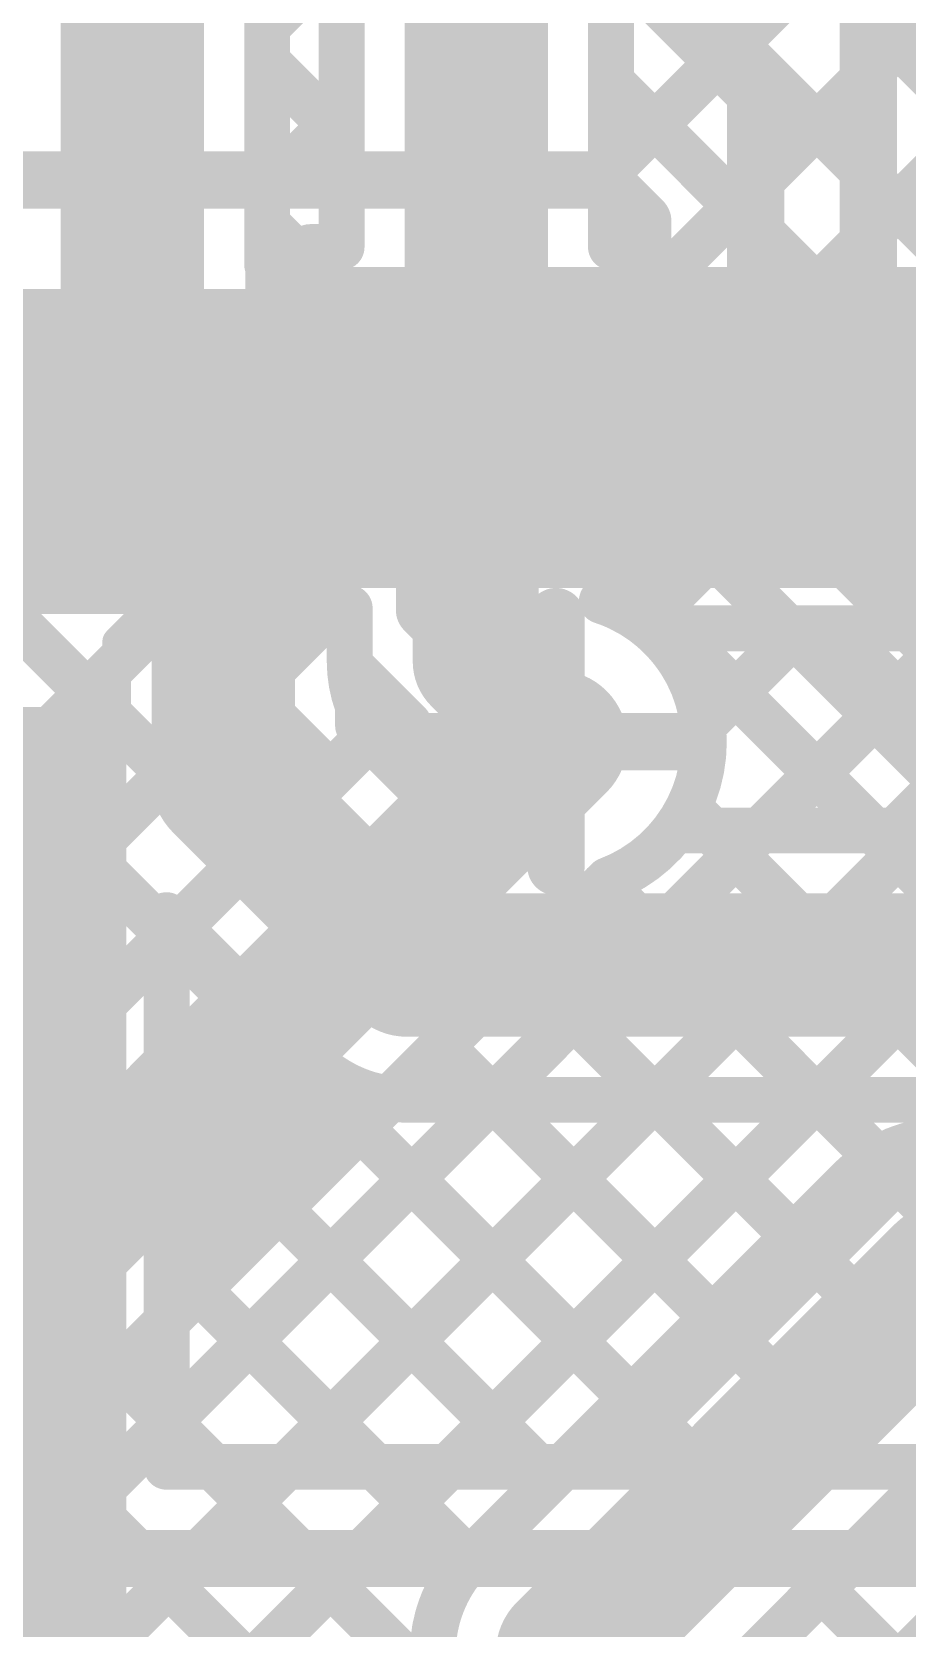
# Model space of a CAD drawing. Header units: millimetres. Extents: x -0.32 to 3.69, y -0.11 to 2.37.
# Drawn here: x 1.5745 to 1.7273, y 1.1133 to 1.3918 of the extents above; entities that cross this region are included whole.
import ezdxf

# ---------------------------------------------------------------- set-up
doc = ezdxf.new("R2010")
doc.units = ezdxf.units.MM
doc.header["$MEASUREMENT"] = 0
for name, color, linetype in [('BottomLayer', 5, 'Continuous'), ('BottomPaste', 16, 'Continuous'), ('BottomSolder', 6, 'Continuous'), ('TopLayer', 1, 'Continuous'), ('TopOverlay', 2, 'Continuous'), ('TopPaste', 8, 'Continuous'), ('TopSolder', 216, 'Continuous'), ('ViaHoleLayer', 16, 'Continuous')]:
    doc.layers.add(name, color=color, linetype=linetype)

# ---------------------------------------------------------------- blocks, each defined once
blk = doc.blocks.new('48_LQFP__7_7___7')
at = {"layer": 'TopLayer'}
for points in [[(-0.02323, 0.19134), (-0.02323, 0.14331), (-0.03583, 0.14331), (-0.03583, 0.19134)], [(-0.00354, 0.19134), (-0.00354, 0.14331), (-0.01614, 0.14331), (-0.01614, 0.19134)], [(0.01614, 0.19134), (0.01614, 0.14331), (0.00354, 0.14331), (0.00354, 0.19134)], [(0.03583, 0.19134), (0.03583, 0.14331), (0.02323, 0.14331), (0.02323, 0.19134)], [(0.05551, 0.19134), (0.05551, 0.14331), (0.04291, 0.14331), (0.04291, 0.19134)], [(0.0752, 0.19134), (0.0752, 0.14331), (0.0626, 0.14331), (0.0626, 0.19134)], [(0.09488, 0.19134), (0.09488, 0.14331), (0.08228, 0.14331), (0.08228, 0.19134)], [(0.11457, 0.19134), (0.11457, 0.14331), (0.10197, 0.14331), (0.10197, 0.19134)], [(0.19134, 0.11457), (0.19134, 0.10197), (0.14331, 0.10197), (0.14331, 0.11457)], [(0.19134, 0.09488), (0.19134, 0.08228), (0.14331, 0.08228), (0.14331, 0.09488)], [(0.19134, 0.0752), (0.19134, 0.0626), (0.14331, 0.0626), (0.14331, 0.0752)], [(0.19134, 0.05551), (0.19134, 0.04291), (0.14331, 0.04291), (0.14331, 0.05551)], [(0.19134, 0.03583), (0.19134, 0.02323), (0.14331, 0.02323), (0.14331, 0.03583)], [(0.19134, 0.01614), (0.19134, 0.00354), (0.14331, 0.00354), (0.14331, 0.01614)]]:
    blk.add_hatch(color=1, dxfattribs=at).paths.add_polyline_path(points)
at = {"layer": 'TopPaste'}
for points in [[(-0.02323, 0.19134), (-0.02323, 0.14331), (-0.03583, 0.14331), (-0.03583, 0.19134)], [(-0.00354, 0.19134), (-0.00354, 0.14331), (-0.01614, 0.14331), (-0.01614, 0.19134)], [(0.01614, 0.19134), (0.01614, 0.14331), (0.00354, 0.14331), (0.00354, 0.19134)], [(0.03583, 0.19134), (0.03583, 0.14331), (0.02323, 0.14331), (0.02323, 0.19134)], [(0.05551, 0.19134), (0.05551, 0.14331), (0.04291, 0.14331), (0.04291, 0.19134)], [(0.0752, 0.19134), (0.0752, 0.14331), (0.0626, 0.14331), (0.0626, 0.19134)], [(0.09488, 0.19134), (0.09488, 0.14331), (0.08228, 0.14331), (0.08228, 0.19134)], [(0.11457, 0.19134), (0.11457, 0.14331), (0.10197, 0.14331), (0.10197, 0.19134)], [(0.19134, 0.11457), (0.19134, 0.10197), (0.14331, 0.10197), (0.14331, 0.11457)], [(0.19134, 0.09488), (0.19134, 0.08228), (0.14331, 0.08228), (0.14331, 0.09488)], [(0.19134, 0.0752), (0.19134, 0.0626), (0.14331, 0.0626), (0.14331, 0.0752)], [(0.19134, 0.05551), (0.19134, 0.04291), (0.14331, 0.04291), (0.14331, 0.05551)], [(0.19134, 0.03583), (0.19134, 0.02323), (0.14331, 0.02323), (0.14331, 0.03583)], [(0.19134, 0.01614), (0.19134, 0.00354), (0.14331, 0.00354), (0.14331, 0.01614)]]:
    blk.add_hatch(color=8, dxfattribs=at).paths.add_polyline_path(points)
at = {"layer": 'TopSolder'}
for points in [[(-0.03891, 0.19534), (-0.03891, 0.13931), (-0.05951, 0.13931), (-0.05951, 0.19534)], [(-0.01923, 0.19534), (-0.01923, 0.13931), (-0.03983, 0.13931), (-0.03983, 0.19534)], [(0.00046, 0.19534), (0.00046, 0.13931), (-0.02014, 0.13931), (-0.02014, 0.19534)], [(0.02014, 0.19534), (0.02014, 0.13931), (-0.00046, 0.13931), (-0.00046, 0.19534)], [(0.03983, 0.19534), (0.03983, 0.13931), (0.01923, 0.13931), (0.01923, 0.19534)], [(0.05951, 0.19534), (0.05951, 0.13931), (0.03891, 0.13931), (0.03891, 0.19534)], [(0.0792, 0.19534), (0.0792, 0.13931), (0.0586, 0.13931), (0.0586, 0.19534)], [(0.09888, 0.19534), (0.09888, 0.13931), (0.07828, 0.13931), (0.07828, 0.19534)], [(0.11857, 0.19534), (0.11857, 0.13931), (0.09797, 0.13931), (0.09797, 0.19534)], [(0.19534, 0.11857), (0.19534, 0.09797), (0.13931, 0.09797), (0.13931, 0.11857)], [(0.19534, 0.09888), (0.19534, 0.07828), (0.13931, 0.07828), (0.13931, 0.09888)], [(0.19534, 0.0792), (0.19534, 0.0586), (0.13931, 0.0586), (0.13931, 0.0792)], [(0.19534, 0.05951), (0.19534, 0.03891), (0.13931, 0.03891), (0.13931, 0.05951)], [(0.19534, 0.03983), (0.19534, 0.01923), (0.13931, 0.01923), (0.13931, 0.03983)], [(0.19534, 0.02014), (0.19534, -0.00046), (0.13931, -0.00046), (0.13931, 0.02014)]]:
    blk.add_hatch(color=216, dxfattribs=at).paths.add_polyline_path(points)
at = {"layer": 'TopOverlay', "const_width": 0.005}
for points in [[(0.119, 0.141), (0.13, 0.141)], [(0.13, 0.141), (0.144, 0.127)], [(0.144, 0.127), (0.144, 0.119)]]:
    blk.add_lwpolyline(points, dxfattribs=at)
at = {"layer": 'TopOverlay', "const_width": 0.0025}
for points in [[(0.11775, 0.141, 1), (0.12025, 0.141, 1)], [(0.12875, 0.141, 1), (0.13125, 0.141, 1)], [(0.12875, 0.141, 1), (0.13125, 0.141, 1)], [(0.14275, 0.127, 1), (0.14525, 0.127, 1)], [(0.14275, 0.127, 1), (0.14525, 0.127, 1)], [(0.14275, 0.119, 1), (0.14525, 0.119, 1)]]:
    blk.add_lwpolyline(points, format="xyb", close=True, dxfattribs=at)
blk = doc.blocks.new('C___0603_B_68')
at = {"layer": 'BottomLayer'}
for points in [[(-0.045, -0.0175), (-0.045, 0.0175), (-0.015, 0.0175), (-0.015, -0.0175)], [(0.015, -0.0175), (0.015, 0.0175), (0.045, 0.0175), (0.045, -0.0175)]]:
    blk.add_hatch(color=5, dxfattribs=at).paths.add_polyline_path(points)
at = {"layer": 'BottomPaste'}
for points in [[(-0.045, -0.0175), (-0.045, 0.0175), (-0.015, 0.0175), (-0.015, -0.0175)], [(0.015, -0.0175), (0.015, 0.0175), (0.045, 0.0175), (0.045, -0.0175)]]:
    blk.add_hatch(color=16, dxfattribs=at).paths.add_polyline_path(points)
at = {"layer": 'BottomSolder'}
for points in [[(-0.04736, -0.01986), (-0.04736, 0.01986), (-0.01264, 0.01986), (-0.01264, -0.01986)], [(0.01264, -0.01986), (0.01264, 0.01986), (0.04736, 0.01986), (0.04736, -0.01986)]]:
    blk.add_hatch(color=6, dxfattribs=at).paths.add_polyline_path(points)

msp = doc.modelspace()

# ---------------------------------------------------------------- hatches: boundary and pattern name
at = {"layer": 'BottomLayer'}
h = msp.add_hatch(color=5, dxfattribs=at)
edge = h.paths.add_edge_path()
edge.add_arc((1.666, 1.268), 0.01181, 0, 360)
at = {"layer": 'TopLayer'}
msp.add_hatch(color=1, dxfattribs=at).paths.add_polyline_path([(1.544, 1.293), (1.62796, 1.293), (1.62796, 1.347), (1.544, 1.347)])
h = msp.add_hatch(color=1, dxfattribs=at)
edge = h.paths.add_edge_path()
edge.add_arc((1.666, 1.268), 0.01181, 0, 360)
at = {"layer": 'ViaHoleLayer'}
h = msp.add_hatch(color=16, dxfattribs=at)
edge = h.paths.add_edge_path()
edge.add_arc((1.666, 1.268), 0.00591, 0, 360)

# ---------------------------------------------------------------- linework, layer by layer
at = {"layer": 'BottomLayer'}
for points, const_width in [([(1.67559, 1.36789), (2.5157, 2.208)], 0.008), ([(1.68228, 1.34629), (2.54398, 2.208)], 0.008), ([(1.70994, 1.34568), (2.57226, 2.208)], 0.008), ([(1.72658, 1.33403), (2.60055, 2.208)], 0.008), ([(1.18271, 1.6215), (1.58449, 1.21972)], 0.008), ([(1.21099, 1.6215), (1.59863, 1.23386)], 0.008), ([(1.59209, 1.32279), (1.59209, 1.52609)], 0.025), ([(1.61559, 1.35129), (1.61559, 1.51635)], 0.008), ([(1.65209, 1.32279), (1.65209, 1.50709)], 0.025), ([(1.62859, 1.35429), (1.62859, 1.50709)], 0.008), ([(1.67559, 1.35429), (1.67559, 1.49735)], 0.008), ([(1.67559, 1.43975), (1.82684, 1.2885)], 0.008), ([(1.67559, 1.41146), (1.80655, 1.2805)], 0.008), ([(1.61559, 1.39274), (1.62859, 1.40574)], 0.008), ([(1.61559, 1.38661), (1.62859, 1.37361)], 0.008), ([(1.67559, 1.38318), (1.71481, 1.34395)], 0.008), ([(1.61559, 1.36446), (1.62859, 1.37746)], 0.008), ([(1.61559, 1.35833), (1.62309, 1.35083)], 0.008), ([(1.62309, 1.35429), (1.62859, 1.35429)], 0.008), ([(1.62309, 1.29129), (1.62309, 1.35429)], 0.008), ([(1.67559, 1.35429), (1.68109, 1.35429)], 0.008), ([(1.67619, 1.35429), (1.68109, 1.3494)], 0.008), ([(1.68109, 1.34629), (1.68109, 1.35429)], 0.008), ([(1.61809, 1.29429), (1.61809, 1.35129)], 0.008), ([(1.68109, 1.3494), (1.68419, 1.34629)], 0.008), ([(1.68109, 1.34629), (1.70459, 1.34629)], 0.008), ([(1.61809, 1.33867), (1.62309, 1.34367)], 0.008), ([(1.72122, 1.33939), (1.78012, 1.2805)], 0.008), ([(1.55778, 1.322), (1.59029, 1.322)], 0.025), ([(1.59029, 1.321), (1.59209, 1.32279)], 0.025), ([(1.65209, 1.32279), (1.70459, 1.32279)], 0.025), ([(1.65209, 1.32279), (1.65459, 1.32029)], 0.025), ([(1.70459, 1.32279), (1.77038, 1.257)], 0.025), ([(1.61809, 1.32754), (1.62309, 1.32254)], 0.008), ([(1.65459, 1.31888), (1.65459, 1.32029)], 0.022), ([(1.652, 1.31629), (1.65459, 1.31888)], 0.022), ([(1.62709, 1.32279), (1.65209, 1.32279)], 0.01), ([(1.652, 1.282), (1.652, 1.31629)], 0.022), ([(1.61809, 1.31039), (1.62309, 1.31539)], 0.008), ([(1.61809, 1.29926), (1.62309, 1.29426)], 0.008), ([(1.68109, 1.29929), (1.69485, 1.29929)], 0.008), ([(1.68109, 1.29129), (1.68109, 1.29929)], 0.008), ([(1.68132, 1.28877), (1.69184, 1.29929)], 0.008), ([(1.69485, 1.29929), (1.75375, 1.2404)], 0.008), ([(0.82774, 0.54833), (1.57371, 1.29429)], 0.008), ([(0.85603, 0.54833), (1.60199, 1.29429)], 0.008), ([(1.56609, 1.29429), (1.61809, 1.29429)], 0.008), ([(1.56648, 1.29429), (1.61277, 1.24801)], 0.008), ([(1.59477, 1.29429), (1.62691, 1.26215)], 0.008), ([(1.62309, 1.29426), (1.62605, 1.29129)], 0.008), ([(1.34939, 1.01341), (1.62728, 1.29129)], 0.008), ([(1.62309, 1.29129), (1.63, 1.29129)], 0.008), ([(1.62605, 1.29129), (1.63, 1.28734)], 0.008), ([(1.63, 1.282), (1.63, 1.29129)], 0.008), ([(1.67712, 1.29129), (1.68109, 1.29129)], 0.008), ([(1.68109, 1.29283), (1.77541, 1.1985)], 0.008), ([(1.652, 1.282), (1.666, 1.268)], 0.022), ([(1.666, 1.268), (1.666, 1.28981)], 0.01), ([(1.69166, 1.27082), (1.70749, 1.28666)], 0.008), ([(1.48121, 1.08321), (1.666, 1.268)], 0.025), ([(1.52512, 1.076), (1.72163, 1.27251)], 0.008), ([(1.37767, 1.01341), (1.63384, 1.26958)], 0.008), ([(1.46461, 1.09984), (1.63405, 1.26928)], 0.008), ([(1.666, 1.24619), (1.666, 1.268)], 0.01), ([(1.666, 1.268), (1.68781, 1.268)], 0.01), ([(1.5534, 1.076), (1.73577, 1.25837)], 0.008), ([(1.68911, 1.25651), (1.74713, 1.1985)], 0.008), ([(1.50471, 1.07347), (1.67507, 1.24383)], 0.008), ([(1.58169, 1.076), (1.74992, 1.24423)], 0.008), ([(1.67429, 1.24306), (1.72209, 1.19526)], 0.008), ([(1.66015, 1.22891), (1.70741, 1.18165)], 0.008), ([(1.64601, 1.21477), (1.69327, 1.16751)], 0.008), ([(1.63186, 1.20063), (1.67913, 1.15336)], 0.008), ([(1.6514, 1.12563), (1.71737, 1.1916)], 0.008), ([(1.61772, 1.18649), (1.66499, 1.13922)], 0.008), ([(1.668, 1.109), (1.734, 1.175)], 0.025), ([(1.734, 1.175), (1.866, 1.175)], 0.025), ([(1.60358, 1.17234), (1.65085, 1.12507)], 0.008), ([(1.58944, 1.1582), (1.6445, 1.10314)], 0.008), ([(1.6915, 1.09927), (1.74373, 1.1515)], 0.008), ([(1.57529, 1.14406), (1.6445, 1.07485)], 0.008), ([(1.72651, 1.13427), (1.74526, 1.11552)], 0.008), ([(1.56115, 1.12992), (1.61507, 1.076)], 0.008), ([(1.72434, 1.10552), (1.74301, 1.12419)], 0.008), ([(1.71236, 1.12013), (1.72672, 1.10577)], 0.008), ([(1.668, 1.046), (1.668, 1.109)], 0.025), ([(1.60997, 1.076), (1.64455, 1.11058)], 0.008)]:
    msp.add_lwpolyline(points, dxfattribs=dict(at, const_width=const_width))
for points, const_width in [([(1.61359, 1.39274, 1), (1.61759, 1.39274, 1)], 0.004), ([(1.61359, 1.38661, 1), (1.61759, 1.38661, 1)], 0.004), ([(1.67359, 1.38318, 1), (1.67759, 1.38318, 1)], 0.004), ([(1.62659, 1.37746, 1), (1.63059, 1.37746, 1)], 0.004), ([(1.62659, 1.37361, 1), (1.63059, 1.37361, 1)], 0.004), ([(1.67359, 1.36789, 1), (1.67759, 1.36789, 1)], 0.004), ([(1.61359, 1.36446, 1), (1.61759, 1.36446, 1)], 0.004), ([(1.61359, 1.35833, 1), (1.61759, 1.35833, 1)], 0.004), ([(1.62109, 1.35429, 1), (1.62509, 1.35429, 1)], 0.004), ([(1.62109, 1.35429, 1), (1.62509, 1.35429, 1)], 0.004), ([(1.62659, 1.35429, 1), (1.63059, 1.35429, 1)], 0.004), ([(1.62659, 1.35429, 1), (1.63059, 1.35429, 1)], 0.004), ([(1.67359, 1.35429, 1), (1.67759, 1.35429, 1)], 0.004), ([(1.67359, 1.35429, 1), (1.67759, 1.35429, 1)], 0.004), ([(1.67419, 1.35429, 1), (1.67819, 1.35429, 1)], 0.004), ([(1.67909, 1.35429, 1), (1.68309, 1.35429, 1)], 0.004), ([(1.67909, 1.35429, 1), (1.68309, 1.35429, 1)], 0.004), ([(1.61359, 1.35129, 1), (1.61759, 1.35129, 1)], 0.004), ([(1.61609, 1.35129, 1), (1.62009, 1.35129, 1)], 0.004), ([(1.62109, 1.35083, 1), (1.62509, 1.35083, 1)], 0.004), ([(1.67909, 1.3494, 1), (1.68309, 1.3494, 1)], 0.004), ([(1.67909, 1.3494, 1), (1.68309, 1.3494, 1)], 0.004), ([(1.67909, 1.34629, 1), (1.68309, 1.34629, 1)], 0.004), ([(1.67909, 1.34629, 1), (1.68309, 1.34629, 1)], 0.004), ([(1.68028, 1.34629, 1), (1.68428, 1.34629, 1)], 0.004), ([(1.68219, 1.34629, 1), (1.68619, 1.34629, 1)], 0.004), ([(1.70259, 1.34629, 1), (1.70659, 1.34629, 1)], 0.004), ([(1.70259, 1.34629, 1), (1.70659, 1.34629, 1)], 0.004), ([(1.70259, 1.34629, 1), (1.70659, 1.34629, 1)], 0.004), ([(1.70794, 1.34568, 1), (1.71194, 1.34568, 1)], 0.004), ([(1.71281, 1.34395, 1), (1.71681, 1.34395, 1)], 0.004), ([(1.62109, 1.34367, 1), (1.62509, 1.34367, 1)], 0.004), ([(1.61609, 1.33867, 1), (1.62009, 1.33867, 1)], 0.004), ([(1.7192, 1.33941, 1), (1.7232, 1.33941, 1)], 0.004), ([(1.71922, 1.33939, 1), (1.72322, 1.33939, 1)], 0.004), ([(1.71922, 1.33939, 1), (1.72322, 1.33939, 1)], 0.004), ([(1.72458, 1.33403, 1), (1.72858, 1.33403, 1)], 0.004), ([(1.58404, 1.322, 1), (1.59654, 1.322, 1)], 0.0125), ([(1.58584, 1.32279, 1), (1.59834, 1.32279, 1)], 0.0125), ([(1.58584, 1.32279, 1), (1.59834, 1.32279, 1)], 0.0125), ([(1.64584, 1.32279, 1), (1.65834, 1.32279, 1)], 0.0125), ([(1.64584, 1.32279, 1), (1.65834, 1.32279, 1)], 0.0125), ([(1.64584, 1.32279, 1), (1.65834, 1.32279, 1)], 0.0125), ([(1.69834, 1.32279, 1), (1.71084, 1.32279, 1)], 0.0125), ([(1.69834, 1.32279, 1), (1.71084, 1.32279, 1)], 0.0125), ([(1.58404, 1.321, 1), (1.59654, 1.321, 1)], 0.0125), ([(1.61609, 1.32754, 1), (1.62009, 1.32754, 1)], 0.004), ([(1.64834, 1.32029, 1), (1.66084, 1.32029, 1)], 0.0125), ([(1.64909, 1.32029, 1), (1.66009, 1.32029, 1)], 0.011), ([(1.64909, 1.31888, 1), (1.66009, 1.31888, 1)], 0.011), ([(1.64909, 1.31888, 1), (1.66009, 1.31888, 1)], 0.011), ([(1.62109, 1.32254, 1), (1.62509, 1.32254, 1)], 0.004), ([(1.62459, 1.32279, 1), (1.62959, 1.32279, 1)], 0.005), ([(1.6465, 1.31629, 1), (1.6575, 1.31629, 1)], 0.011), ([(1.6465, 1.31629, 1), (1.6575, 1.31629, 1)], 0.011), ([(1.64959, 1.32279, 1), (1.65459, 1.32279, 1)], 0.005), ([(1.62109, 1.31539, 1), (1.62509, 1.31539, 1)], 0.004), ([(1.61609, 1.31039, 1), (1.62009, 1.31039, 1)], 0.004), ([(1.61609, 1.29926, 1), (1.62009, 1.29926, 1)], 0.004), ([(1.67909, 1.29929, 1), (1.68309, 1.29929, 1)], 0.004), ([(1.67909, 1.29929, 1), (1.68309, 1.29929, 1)], 0.004), ([(1.68984, 1.29929, 1), (1.69384, 1.29929, 1)], 0.004), ([(1.69285, 1.29929, 1), (1.69685, 1.29929, 1)], 0.004), ([(1.69285, 1.29929, 1), (1.69685, 1.29929, 1)], 0.004), ([(1.57171, 1.29429, 1), (1.57571, 1.29429, 1)], 0.004), ([(1.59277, 1.29429, 1), (1.59677, 1.29429, 1)], 0.004), ([(1.59999, 1.29429, 1), (1.60399, 1.29429, 1)], 0.004), ([(1.61609, 1.29429, 1), (1.62009, 1.29429, 1)], 0.004), ([(1.61609, 1.29429, 1), (1.62009, 1.29429, 1)], 0.004), ([(1.62109, 1.29426, 1), (1.62509, 1.29426, 1)], 0.004), ([(1.62109, 1.29426, 1), (1.62509, 1.29426, 1)], 0.004), ([(1.62109, 1.29129, 1), (1.62509, 1.29129, 1)], 0.004), ([(1.62109, 1.29129, 1), (1.62509, 1.29129, 1)], 0.004), ([(1.62405, 1.29129, 1), (1.62805, 1.29129, 1)], 0.004), ([(1.62405, 1.29129, 1), (1.62805, 1.29129, 1)], 0.004), ([(1.62528, 1.29129, 1), (1.62928, 1.29129, 1)], 0.004), ([(1.628, 1.29129, 1), (1.632, 1.29129, 1)], 0.004), ([(1.628, 1.29129, 1), (1.632, 1.29129, 1)], 0.004), ([(1.672, 1.29254, 1), (1.676, 1.29254, 1)], 0.004), ([(1.67512, 1.29129, 1), (1.67912, 1.29129, 1)], 0.004), ([(1.67512, 1.29129, 1), (1.67912, 1.29129, 1)], 0.004), ([(1.67512, 1.29129, 1), (1.67912, 1.29129, 1)], 0.004), ([(1.67909, 1.29283, 1), (1.68309, 1.29283, 1)], 0.004), ([(1.67909, 1.29129, 1), (1.68309, 1.29129, 1)], 0.004), ([(1.67909, 1.29129, 1), (1.68309, 1.29129, 1)], 0.004), ([(1.6465, 1.282, 1), (1.6575, 1.282, 1)], 0.011), ([(1.6465, 1.282, 1), (1.6575, 1.282, 1)], 0.011), ([(1.6635, 1.28981, 1), (1.6685, 1.28981, 1)], 0.005), ([(1.67932, 1.28877, 1), (1.68332, 1.28877, 1)], 0.004), ([(1.628, 1.28734, 1), (1.632, 1.28734, 1)], 0.004), ([(1.70549, 1.28666, 1), (1.70949, 1.28666, 1)], 0.004), ([(1.628, 1.282, 1), (1.632, 1.282, 1)], 0.004), ([(1.628, 1.282, 1), (1.632, 1.282, 1)], 0.004), ([(1.628, 1.282, 1), (1.632, 1.282, 1)], 0.004), ([(1.65975, 1.268, 1), (1.67225, 1.268, 1)], 0.0125), ([(1.6605, 1.268, 1), (1.6715, 1.268, 1)], 0.011), ([(1.71963, 1.27251, 1), (1.72363, 1.27251, 1)], 0.004), ([(1.63184, 1.26958, 1), (1.63584, 1.26958, 1)], 0.004), ([(1.63205, 1.26928, 1), (1.63605, 1.26928, 1)], 0.004), ([(1.63205, 1.26928, 1), (1.63605, 1.26928, 1)], 0.004), ([(1.63205, 1.26928, 1), (1.63605, 1.26928, 1)], 0.004), ([(1.6635, 1.268, 1), (1.6685, 1.268, 1)], 0.005), ([(1.6635, 1.268, 1), (1.6685, 1.268, 1)], 0.005), ([(1.6635, 1.268, 1), (1.6685, 1.268, 1)], 0.005), ([(1.68531, 1.268, 1), (1.69031, 1.268, 1)], 0.005), ([(1.68966, 1.27082, 1), (1.69366, 1.27082, 1)], 0.004), ([(1.68981, 1.268, 1), (1.69381, 1.268, 1)], 0.004), ([(1.68981, 1.268, 1), (1.69381, 1.268, 1)], 0.004), ([(1.62491, 1.26215, 1), (1.62891, 1.26215, 1)], 0.004), ([(1.68711, 1.25651, 1), (1.69111, 1.25651, 1)], 0.004), ([(1.61077, 1.24801, 1), (1.61477, 1.24801, 1)], 0.004), ([(1.6635, 1.24619, 1), (1.6685, 1.24619, 1)], 0.005), ([(1.67307, 1.24383, 1), (1.67707, 1.24383, 1)], 0.004), ([(1.67307, 1.24383, 1), (1.67707, 1.24383, 1)], 0.004), ([(1.67229, 1.24306, 1), (1.67629, 1.24306, 1)], 0.004), ([(1.59663, 1.23386, 1), (1.60063, 1.23386, 1)], 0.004), ([(1.65815, 1.22891, 1), (1.66215, 1.22891, 1)], 0.004), ([(1.58249, 1.21972, 1), (1.58649, 1.21972, 1)], 0.004), ([(1.64401, 1.21477, 1), (1.64801, 1.21477, 1)], 0.004), ([(1.62986, 1.20063, 1), (1.63386, 1.20063, 1)], 0.004), ([(1.72009, 1.19526, 1), (1.72409, 1.19526, 1)], 0.004), ([(1.71537, 1.1916, 1), (1.71937, 1.1916, 1)], 0.004), ([(1.71537, 1.1916, 1), (1.71937, 1.1916, 1)], 0.004), ([(1.71538, 1.19162, 1), (1.71938, 1.19162, 1)], 0.004), ([(1.61572, 1.18649, 1), (1.61972, 1.18649, 1)], 0.004), ([(1.72775, 1.175, 1), (1.74025, 1.175, 1)], 0.0125), ([(1.72775, 1.175, 1), (1.74025, 1.175, 1)], 0.0125), ([(1.70541, 1.18165, 1), (1.70941, 1.18165, 1)], 0.004), ([(1.60158, 1.17234, 1), (1.60558, 1.17234, 1)], 0.004), ([(1.69127, 1.16751, 1), (1.69527, 1.16751, 1)], 0.004), ([(1.58744, 1.1582, 1), (1.59144, 1.1582, 1)], 0.004), ([(1.67713, 1.15336, 1), (1.68113, 1.15336, 1)], 0.004), ([(1.57329, 1.14406, 1), (1.57729, 1.14406, 1)], 0.004), ([(1.66299, 1.13922, 1), (1.66699, 1.13922, 1)], 0.004), ([(1.72451, 1.13427, 1), (1.72851, 1.13427, 1)], 0.004), ([(1.64885, 1.12507, 1), (1.65285, 1.12507, 1)], 0.004), ([(1.64938, 1.12562, 1), (1.65338, 1.12562, 1)], 0.004), ([(1.6494, 1.12563, 1), (1.6534, 1.12563, 1)], 0.004), ([(1.6494, 1.12563, 1), (1.6534, 1.12563, 1)], 0.004), ([(1.71036, 1.12013, 1), (1.71436, 1.12013, 1)], 0.004), ([(1.66175, 1.109, 1), (1.67425, 1.109, 1)], 0.0125), ([(1.66175, 1.109, 1), (1.67425, 1.109, 1)], 0.0125), ([(1.64255, 1.11058, 1), (1.64655, 1.11058, 1)], 0.004)]:
    msp.add_lwpolyline(points, format="xyb", close=True, dxfattribs=dict(at, const_width=const_width))
at = {"layer": 'BottomLayer', "const_width": 0.008}
for points in [[(1.70459, 1.34629, -0.199188), (1.72122, 1.33939)], [(1.70459, 1.34629, -0.198912), (1.7212, 1.33941)], [(1.674, 1.29254, -0.032531), (1.67712, 1.29129)], [(1.67712, 1.29129, -0.289066), (1.69181, 1.268)], [(1.63405, 1.26928, -0.155323), (1.63, 1.282)], [(1.63405, 1.26928, -0.155323), (1.63, 1.282)], [(1.69181, 1.268, -0.312569), (1.67507, 1.24383)], [(1.71737, 1.1916, -0.199188), (1.734, 1.1985)], [(1.71738, 1.19162, -0.198912), (1.734, 1.1985)], [(1.6445, 1.109, -0.199188), (1.6514, 1.12563)], [(1.6445, 1.109, -0.198912), (1.65138, 1.12562)]]:
    msp.add_lwpolyline(points, format="xyb", dxfattribs=at)
at = {"layer": 'TopLayer'}
for points, const_width in [([(1.72051, 1.32279), (1.72051, 1.59503)], 0.01), ([(1.68, 1.402), (1.70083, 1.38117)], 0.01), ([(1.70083, 1.32279), (1.70083, 1.38117)], 0.01), ([(0.895, 1.366), (1.67396, 1.366)], 0.01), ([(1.67396, 1.366), (1.68114, 1.35882)], 0.01), ([(1.68114, 1.32279), (1.68114, 1.35882)], 0.01), ([(1.64177, 1.32279), (1.64307, 1.3215)], 0.01), ([(1.64307, 1.29093), (1.64307, 1.3215)], 0.01), ([(1.60796, 1.26104), (1.60796, 1.313)], 0.025), ([(1.64307, 1.29093), (1.666, 1.268)], 0.01), ([(1.735, 1.229), (1.78728, 1.28128)], 0.025), ([(1.68353, 1.28778), (1.69844, 1.28778)], 0.008), ([(1.68353, 1.28778), (1.69844, 1.28778)], 0.008), ([(1.68613, 1.28778), (1.72141, 1.2525)], 0.008), ([(1.69166, 1.27082), (1.70861, 1.28778)], 0.008), ([(1.69844, 1.28778), (1.70321, 1.28778)], 0.008), ([(1.70162, 1.2525), (1.7369, 1.28778)], 0.008), ([(1.70321, 1.28778), (1.71813, 1.28778)], 0.008), ([(1.70321, 1.28778), (1.71813, 1.28778)], 0.008), ([(1.71442, 1.28778), (1.73748, 1.26472)], 0.008), ([(1.71813, 1.28778), (1.7229, 1.28778)], 0.008), ([(1.7229, 1.28778), (1.73781, 1.28778)], 0.008), ([(1.7229, 1.28778), (1.73781, 1.28778)], 0.008), ([(1.72527, 1.2525), (1.76055, 1.28778)], 0.008), ([(1.63146, 1.27078), (1.63146, 1.27992)], 0.008), ([(1.63177, 1.2796), (1.64036, 1.27101)], 0.008), ([(1.63325, 1.26898), (1.63782, 1.27355)], 0.008), ([(1.60796, 1.26104), (1.64, 1.229)], 0.025), ([(1.63146, 1.27078), (1.64113, 1.26111)], 0.008), ([(1.64419, 1.268), (1.666, 1.268)], 0.01), ([(1.666, 1.268), (1.68781, 1.268)], 0.01), ([(1.70373, 1.14147), (1.82003, 1.25778)], 0.008), ([(1.68911, 1.25651), (1.69313, 1.2525)], 0.008), ([(1.68664, 1.2525), (1.72527, 1.2525)], 0.008), ([(1.59805, 1.23772), (1.62337, 1.2124)], 0.008), ([(1.59805, 1.22676), (1.59805, 1.23772)], 0.008), ([(1.59805, 1.22676), (1.59805, 1.23772)], 0.008), ([(1.64, 1.229), (1.735, 1.229)], 0.025), ([(1.59805, 1.23445), (1.69102, 1.14147)], 0.008), ([(1.59805, 1.22198), (1.59805, 1.22676)], 0.008), ([(1.59805, 1.20707), (1.59805, 1.22198)], 0.008), ([(1.59805, 1.20707), (1.59805, 1.22198)], 0.008), ([(1.59805, 1.2055), (1.61416, 1.22161)], 0.008), ([(1.59805, 1.17721), (1.62904, 1.20821)], 0.008), ([(1.59805, 1.2023), (1.59805, 1.20707)], 0.008), ([(1.59805, 1.20616), (1.66274, 1.14147)], 0.008), ([(1.59805, 1.14893), (1.65462, 1.2055)], 0.008), ([(1.61887, 1.14147), (1.6829, 1.2055)], 0.008), ([(1.64, 1.2055), (1.735, 1.2055)], 0.008), ([(1.64716, 1.14147), (1.71119, 1.2055)], 0.008), ([(1.65528, 1.2055), (1.7193, 1.14147)], 0.008), ([(1.67544, 1.14147), (1.74001, 1.20604)], 0.008), ([(1.68356, 1.2055), (1.74759, 1.14147)], 0.008), ([(1.71185, 1.2055), (1.76934, 1.148)], 0.008), ([(1.59805, 1.18739), (1.59805, 1.2023)], 0.008), ([(1.59805, 1.18739), (1.59805, 1.2023)], 0.008), ([(1.59805, 1.18261), (1.59805, 1.18739)], 0.008), ([(1.59805, 1.1677), (1.59805, 1.18261)], 0.008), ([(1.59805, 1.1677), (1.59805, 1.18261)], 0.008), ([(1.59805, 1.17788), (1.63445, 1.14147)], 0.008), ([(1.59805, 1.16293), (1.59805, 1.1677)], 0.008), ([(1.59805, 1.14802), (1.59805, 1.16293)], 0.008), ([(1.59805, 1.14802), (1.59805, 1.16293)], 0.008), ([(1.59805, 1.14959), (1.60617, 1.14147)], 0.008), ([(1.59805, 1.14324), (1.59805, 1.14802)], 0.008), ([(1.59805, 1.14147), (1.74952, 1.14147)], 0.008), ([(1.5635, 1.12547), (1.76578, 1.12547)], 0.01)]:
    msp.add_lwpolyline(points, dxfattribs=dict(at, const_width=const_width))
for points, const_width in [([(1.69833, 1.38117, 1), (1.70333, 1.38117, 1)], 0.005), ([(1.69833, 1.38117, 1), (1.70333, 1.38117, 1)], 0.005), ([(1.67146, 1.366, 1), (1.67646, 1.366, 1)], 0.005), ([(1.67146, 1.366, 1), (1.67646, 1.366, 1)], 0.005), ([(1.67864, 1.35882, 1), (1.68364, 1.35882, 1)], 0.005), ([(1.67864, 1.35882, 1), (1.68364, 1.35882, 1)], 0.005), ([(1.63927, 1.32279, 1), (1.64427, 1.32279, 1)], 0.005), ([(1.64057, 1.3215, 1), (1.64557, 1.3215, 1)], 0.005), ([(1.64057, 1.3215, 1), (1.64557, 1.3215, 1)], 0.005), ([(1.67864, 1.32279, 1), (1.68364, 1.32279, 1)], 0.005), ([(1.69833, 1.32279, 1), (1.70333, 1.32279, 1)], 0.005), ([(1.71801, 1.32279, 1), (1.72301, 1.32279, 1)], 0.005), ([(1.60171, 1.313, 1), (1.61421, 1.313, 1)], 0.0125), ([(1.64057, 1.29093, 1), (1.64557, 1.29093, 1)], 0.005), ([(1.64057, 1.29093, 1), (1.64557, 1.29093, 1)], 0.005), ([(1.68058, 1.28778, 1), (1.68458, 1.28778, 1)], 0.004), ([(1.68153, 1.28778, 1), (1.68553, 1.28778, 1)], 0.004), ([(1.68153, 1.28778, 1), (1.68553, 1.28778, 1)], 0.004), ([(1.68413, 1.28778, 1), (1.68813, 1.28778, 1)], 0.004), ([(1.69644, 1.28778, 1), (1.70044, 1.28778, 1)], 0.004), ([(1.69644, 1.28778, 1), (1.70044, 1.28778, 1)], 0.004), ([(1.69644, 1.28778, 1), (1.70044, 1.28778, 1)], 0.004), ([(1.70121, 1.28778, 1), (1.70521, 1.28778, 1)], 0.004), ([(1.70121, 1.28778, 1), (1.70521, 1.28778, 1)], 0.004), ([(1.70121, 1.28778, 1), (1.70521, 1.28778, 1)], 0.004), ([(1.70661, 1.28778, 1), (1.71061, 1.28778, 1)], 0.004), ([(1.71242, 1.28778, 1), (1.71642, 1.28778, 1)], 0.004), ([(1.71613, 1.28778, 1), (1.72013, 1.28778, 1)], 0.004), ([(1.71613, 1.28778, 1), (1.72013, 1.28778, 1)], 0.004), ([(1.71613, 1.28778, 1), (1.72013, 1.28778, 1)], 0.004), ([(1.7209, 1.28778, 1), (1.7249, 1.28778, 1)], 0.004), ([(1.7209, 1.28778, 1), (1.7249, 1.28778, 1)], 0.004), ([(1.7209, 1.28778, 1), (1.7249, 1.28778, 1)], 0.004), ([(1.62946, 1.27992, 1), (1.63346, 1.27992, 1)], 0.004), ([(1.62977, 1.2796, 1), (1.63377, 1.2796, 1)], 0.004), ([(1.63582, 1.27355, 1), (1.63982, 1.27355, 1)], 0.004), ([(1.60171, 1.26104, 1), (1.61421, 1.26104, 1)], 0.0125), ([(1.60171, 1.26104, 1), (1.61421, 1.26104, 1)], 0.0125), ([(1.62946, 1.27078, 1), (1.63346, 1.27078, 1)], 0.004), ([(1.62946, 1.27078, 1), (1.63346, 1.27078, 1)], 0.004), ([(1.63125, 1.26898, 1), (1.63525, 1.26898, 1)], 0.004), ([(1.63836, 1.27101, 1), (1.64236, 1.27101, 1)], 0.004), ([(1.63836, 1.27101, 1), (1.64236, 1.27101, 1)], 0.004), ([(1.64169, 1.268, 1), (1.64669, 1.268, 1)], 0.005), ([(1.6635, 1.268, 1), (1.6685, 1.268, 1)], 0.005), ([(1.6635, 1.268, 1), (1.6685, 1.268, 1)], 0.005), ([(1.6635, 1.268, 1), (1.6685, 1.268, 1)], 0.005), ([(1.68531, 1.268, 1), (1.69031, 1.268, 1)], 0.005), ([(1.68966, 1.27082, 1), (1.69366, 1.27082, 1)], 0.004), ([(1.68981, 1.268, 1), (1.69381, 1.268, 1)], 0.004), ([(1.68981, 1.268, 1), (1.69381, 1.268, 1)], 0.004), ([(1.63913, 1.26111, 1), (1.64313, 1.26111, 1)], 0.004), ([(1.63913, 1.26111, 1), (1.64313, 1.26111, 1)], 0.004), ([(1.68711, 1.25651, 1), (1.69111, 1.25651, 1)], 0.004), ([(1.68464, 1.2525, 1), (1.68864, 1.2525, 1)], 0.004), ([(1.68464, 1.2525, 1), (1.68864, 1.2525, 1)], 0.004), ([(1.69113, 1.2525, 1), (1.69513, 1.2525, 1)], 0.004), ([(1.69962, 1.2525, 1), (1.70362, 1.2525, 1)], 0.004), ([(1.71941, 1.2525, 1), (1.72341, 1.2525, 1)], 0.004), ([(1.72327, 1.2525, 1), (1.72727, 1.2525, 1)], 0.004), ([(1.72327, 1.2525, 1), (1.72727, 1.2525, 1)], 0.004), ([(1.59605, 1.23772, 1), (1.60005, 1.23772, 1)], 0.004), ([(1.59605, 1.23772, 1), (1.60005, 1.23772, 1)], 0.004), ([(1.59605, 1.23772, 1), (1.60005, 1.23772, 1)], 0.004), ([(1.63375, 1.229, 1), (1.64625, 1.229, 1)], 0.0125), ([(1.63375, 1.229, 1), (1.64625, 1.229, 1)], 0.0125), ([(1.72875, 1.229, 1), (1.74125, 1.229, 1)], 0.0125), ([(1.72875, 1.229, 1), (1.74125, 1.229, 1)], 0.0125), ([(1.59605, 1.23445, 1), (1.60005, 1.23445, 1)], 0.004), ([(1.59605, 1.22676, 1), (1.60005, 1.22676, 1)], 0.004), ([(1.59605, 1.22676, 1), (1.60005, 1.22676, 1)], 0.004), ([(1.59605, 1.22676, 1), (1.60005, 1.22676, 1)], 0.004), ([(1.59605, 1.22198, 1), (1.60005, 1.22198, 1)], 0.004), ([(1.59605, 1.22198, 1), (1.60005, 1.22198, 1)], 0.004), ([(1.59605, 1.22198, 1), (1.60005, 1.22198, 1)], 0.004), ([(1.61216, 1.22161, 1), (1.61616, 1.22161, 1)], 0.004), ([(1.62137, 1.2124, 1), (1.62537, 1.2124, 1)], 0.004), ([(1.62137, 1.2124, 1), (1.62537, 1.2124, 1)], 0.004), ([(1.62138, 1.21238, 1), (1.62538, 1.21238, 1)], 0.004), ([(1.62704, 1.20821, 1), (1.63104, 1.20821, 1)], 0.004), ([(1.59605, 1.20707, 1), (1.60005, 1.20707, 1)], 0.004), ([(1.59605, 1.20707, 1), (1.60005, 1.20707, 1)], 0.004), ([(1.59605, 1.20707, 1), (1.60005, 1.20707, 1)], 0.004), ([(1.59605, 1.20616, 1), (1.60005, 1.20616, 1)], 0.004), ([(1.59605, 1.2055, 1), (1.60005, 1.2055, 1)], 0.004), ([(1.638, 1.2055, 1), (1.642, 1.2055, 1)], 0.004), ([(1.638, 1.2055, 1), (1.642, 1.2055, 1)], 0.004), ([(1.638, 1.2055, 1), (1.642, 1.2055, 1)], 0.004), ([(1.65262, 1.2055, 1), (1.65662, 1.2055, 1)], 0.004), ([(1.65328, 1.2055, 1), (1.65728, 1.2055, 1)], 0.004), ([(1.6809, 1.2055, 1), (1.6849, 1.2055, 1)], 0.004), ([(1.68156, 1.2055, 1), (1.68556, 1.2055, 1)], 0.004), ([(1.70919, 1.2055, 1), (1.71319, 1.2055, 1)], 0.004), ([(1.70985, 1.2055, 1), (1.71385, 1.2055, 1)], 0.004), ([(1.59605, 1.2023, 1), (1.60005, 1.2023, 1)], 0.004), ([(1.59605, 1.2023, 1), (1.60005, 1.2023, 1)], 0.004), ([(1.59605, 1.2023, 1), (1.60005, 1.2023, 1)], 0.004), ([(1.59605, 1.18739, 1), (1.60005, 1.18739, 1)], 0.004), ([(1.59605, 1.18739, 1), (1.60005, 1.18739, 1)], 0.004), ([(1.59605, 1.18739, 1), (1.60005, 1.18739, 1)], 0.004), ([(1.59605, 1.18261, 1), (1.60005, 1.18261, 1)], 0.004), ([(1.59605, 1.18261, 1), (1.60005, 1.18261, 1)], 0.004), ([(1.59605, 1.18261, 1), (1.60005, 1.18261, 1)], 0.004), ([(1.59605, 1.17788, 1), (1.60005, 1.17788, 1)], 0.004), ([(1.59605, 1.17721, 1), (1.60005, 1.17721, 1)], 0.004), ([(1.59605, 1.1677, 1), (1.60005, 1.1677, 1)], 0.004), ([(1.59605, 1.1677, 1), (1.60005, 1.1677, 1)], 0.004), ([(1.59605, 1.1677, 1), (1.60005, 1.1677, 1)], 0.004), ([(1.59605, 1.16293, 1), (1.60005, 1.16293, 1)], 0.004), ([(1.59605, 1.16293, 1), (1.60005, 1.16293, 1)], 0.004), ([(1.59605, 1.16293, 1), (1.60005, 1.16293, 1)], 0.004), ([(1.59605, 1.14959, 1), (1.60005, 1.14959, 1)], 0.004), ([(1.59605, 1.14893, 1), (1.60005, 1.14893, 1)], 0.004), ([(1.59605, 1.14802, 1), (1.60005, 1.14802, 1)], 0.004), ([(1.59605, 1.14802, 1), (1.60005, 1.14802, 1)], 0.004), ([(1.59605, 1.14802, 1), (1.60005, 1.14802, 1)], 0.004), ([(1.59605, 1.14324, 1), (1.60005, 1.14324, 1)], 0.004), ([(1.59605, 1.14147, 1), (1.60005, 1.14147, 1)], 0.004), ([(1.60417, 1.14147, 1), (1.60817, 1.14147, 1)], 0.004), ([(1.61687, 1.14147, 1), (1.62087, 1.14147, 1)], 0.004), ([(1.63245, 1.14147, 1), (1.63645, 1.14147, 1)], 0.004), ([(1.64516, 1.14147, 1), (1.64916, 1.14147, 1)], 0.004), ([(1.66074, 1.14147, 1), (1.66474, 1.14147, 1)], 0.004), ([(1.67344, 1.14147, 1), (1.67744, 1.14147, 1)], 0.004), ([(1.68902, 1.14147, 1), (1.69302, 1.14147, 1)], 0.004), ([(1.70173, 1.14147, 1), (1.70573, 1.14147, 1)], 0.004), ([(1.7173, 1.14147, 1), (1.7213, 1.14147, 1)], 0.004)]:
    msp.add_lwpolyline(points, format="xyb", close=True, dxfattribs=dict(at, const_width=const_width))
at = {"layer": 'TopLayer', "const_width": 0.008}
for points in [[(1.68258, 1.28778, -0.221801), (1.69181, 1.268)], [(1.64113, 1.26111, -0.097079), (1.64036, 1.27101)], [(1.69181, 1.268, -0.162444), (1.68664, 1.2525)], [(1.64, 1.2055, -0.199188), (1.62337, 1.2124)], [(1.64, 1.2055, -0.198912), (1.62338, 1.21238)]]:
    msp.add_lwpolyline(points, format="xyb", dxfattribs=at)

# ---------------------------------------------------------------- block references
at = {"rotation": 90}
msp.add_blockref('48_LQFP__7_7___7', (1.73035, 1.15547), dxfattribs=at)
msp.add_blockref('C___0603_B_68', (1.62209, 1.32279))

doc.saveas('drawing.dxf')
